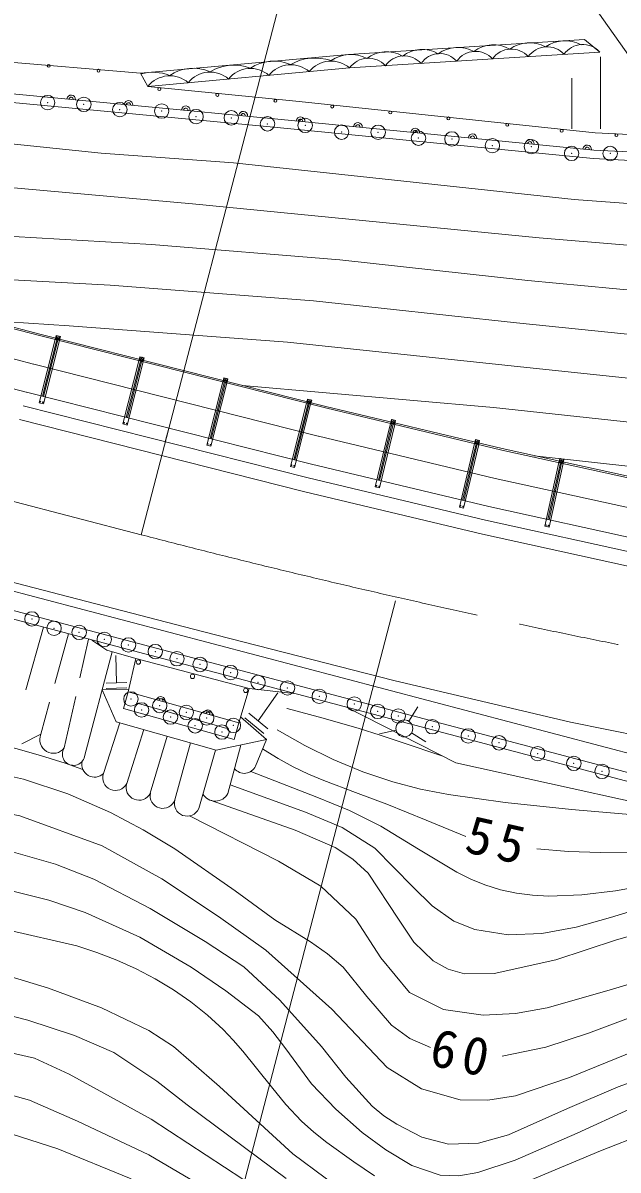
# Model space of a CAD drawing. Units: millimetres, scale not verified. Extents: x 40000 to 680000, y 20000 to 380000.
# Drawn here: x 312852 to 333516, y 259327 to 299141 of the extents above; entities that cross this region are included whole.
import ezdxf

# ---------------------------------------------------------------- set-up
doc = ezdxf.new("R2010")
doc.units = ezdxf.units.MM
doc.header["$LTSCALE"] = 1000
doc.header["$PDMODE"] = 32
doc.header["$PDSIZE"] = 500
doc.linetypes.add('CHAIN', pattern=[18.5, 12, -1.5, 3.5, -1.5])
for name, color, linetype, lineweight in [('M-BGD', 7, 'Continuous', 13), ('M-BMK', 2, 'CHAIN', 13), ('M-BMK-OTRS', 5, 'Continuous', 13), ('M-STR-HTXT', 7, 'Continuous', 13), ('M-STR-STRC', 7, 'Continuous', 13)]:
    doc.layers.add(name, color=color, linetype=linetype, lineweight=lineweight)
doc.styles.add('ＭＳ ゴシック', font='')
doc.styles.get('ＭＳ ゴシック').set_extended_font_data('MS Gothic')

msp = doc.modelspace()

# ---------------------------------------------------------------- linework, layer by layer
at = {"layer": 'M-BGD'}
for p, q in [((316957, 281377), (324511, 310411)), ((334271, 297472), (332218, 300384)), ((305911, 298333), (316938, 297395)), ((332348, 298568), (324160, 298047)), ((332882, 298131), (332348, 298568)), ((316938, 297395), (324160, 298047)), ((332882, 298131), (324196, 297578)), ((332906, 295469), (332906, 297969)), ((317194, 296939), (324196, 297578)), ((321707, 295806), (305366, 297359)), ((321679, 295507), (305381, 297056)), ((316938, 297395), (317194, 296939)), ((331906, 295469), (331906, 297219)), ((317194, 296939), (322441, 296409)), ((332720, 295328), (322441, 296409)), ((332653, 294431), (321679, 295507)), ((332676, 294730), (321707, 295806)), ((337383, 295091), (332720, 295328)), ((337352, 294492), (332676, 294730)), ((337335, 294192), (332653, 294431)), ((313488, 288326), (299012, 292112)), ((313220, 287301), (298743, 291087)), ((312965, 286328), (298489, 290114)), ((313488, 288326), (323366, 285828)), ((313972, 288152), (314008, 288293)), ((313997, 288151), (314032, 288286)), ((314153, 288256), (314008, 288293)), ((314064, 288220), (314078, 288273)), ((314068, 288218), (314082, 288272)), ((314082, 288272), (314078, 288273)), ((314094, 288126), (314129, 288262)), ((314117, 288115), (314153, 288256)), ((313417, 285956), (313972, 288152)), ((313531, 286185), (314025, 288139)), ((313562, 285919), (314117, 288115)), ((313570, 286175), (314064, 288129)), ((314094, 288126), (313997, 288151)), ((314068, 288234), (314072, 288233)), ((316880, 287417), (316916, 287557)), ((316906, 287415), (316940, 287551)), ((317061, 287520), (316916, 287557)), ((316973, 287484), (316986, 287537)), ((316976, 287498), (316981, 287497)), ((316977, 287483), (316990, 287536)), ((316990, 287536), (316986, 287537)), ((317003, 287391), (317037, 287526)), ((317026, 287380), (317061, 287520)), ((313228, 287298), (323106, 284800)), ((316325, 285221), (316880, 287417)), ((316440, 285450), (316934, 287403)), ((316470, 285184), (317026, 287380)), ((316478, 285440), (316973, 287393)), ((317003, 287391), (316906, 287415)), ((319234, 284485), (319789, 286681)), ((319348, 284714), (319842, 286667)), ((319789, 286681), (319824, 286822)), ((319814, 286680), (319849, 286815)), ((319911, 286655), (319814, 286680)), ((319970, 286785), (319824, 286822)), ((319881, 286749), (319894, 286802)), ((319885, 286747), (319899, 286800)), ((319885, 286763), (319889, 286762)), ((319899, 286800), (319894, 286802)), ((319911, 286655), (319946, 286791)), ((319934, 286644), (319970, 286785)), ((312981, 286324), (322873, 283823)), ((319379, 284448), (319934, 286644)), ((319387, 284704), (319881, 286658)), ((313562, 285919), (313417, 285956)), ((322142, 283750), (322697, 285945)), ((322257, 283978), (322751, 285932)), ((322287, 283713), (322843, 285909)), ((322295, 283969), (322789, 285922)), ((322697, 285945), (322733, 286086)), ((322723, 285944), (322757, 286080)), ((322820, 285920), (322723, 285944)), ((322878, 286049), (322733, 286086)), ((322789, 286013), (322803, 286066)), ((322793, 286027), (322797, 286026)), ((322794, 286012), (322807, 286065)), ((322807, 286065), (322803, 286066)), ((322820, 285920), (322854, 286055)), ((322843, 285909), (322878, 286049)), ((312862, 285854), (322757, 283352)), ((323365, 285828), (329487, 284367)), ((316470, 285184), (316325, 285221)), ((317794, 284607), (317913, 285077)), ((325088, 283037), (325614, 285240)), ((325199, 283267), (325667, 285227)), ((325234, 283002), (325760, 285205)), ((325238, 283258), (325706, 285218)), ((325614, 285240), (325647, 285381)), ((325639, 285239), (325672, 285375)), ((325737, 285216), (325639, 285239)), ((325672, 285375), (325647, 285381)), ((325793, 285346), (325672, 285375)), ((325705, 285309), (325718, 285362)), ((325708, 285323), (325713, 285322)), ((325709, 285308), (325722, 285361)), ((325722, 285361), (325718, 285362)), ((325737, 285216), (325769, 285352)), ((325760, 285205), (325793, 285346)), ((323119, 284797), (329250, 283334)), ((328532, 284543), (328565, 284684)), ((328557, 284542), (328590, 284679)), ((328711, 284650), (328565, 284684)), ((319379, 284448), (319234, 284485)), ((328006, 282340), (328532, 284543)), ((328117, 282571), (328585, 284531)), ((328152, 282305), (328678, 284509)), ((328156, 282561), (328624, 284521)), ((328655, 284519), (328557, 284542)), ((328623, 284612), (328636, 284665)), ((328626, 284626), (328631, 284625)), ((328627, 284611), (328640, 284664)), ((328640, 284664), (328636, 284665)), ((328655, 284519), (328687, 284655)), ((328678, 284509), (328711, 284650)), ((329487, 284367), (336100, 282917)), ((330974, 281671), (331459, 283883)), ((331459, 283883), (331490, 284025)), ((331485, 283883), (331515, 284019)), ((331582, 283861), (331485, 283883)), ((331515, 284019), (331490, 284025)), ((331637, 283993), (331515, 284019)), ((331549, 283954), (331561, 284007)), ((331552, 283968), (331557, 283967)), ((331554, 283953), (331565, 284006)), ((331565, 284006), (331561, 284007)), ((331582, 283861), (331612, 283998)), ((331606, 283851), (331637, 283993)), ((322287, 283713), (322142, 283750)), ((322873, 283823), (329026, 282354)), ((331081, 281903), (331513, 283871)), ((331121, 281895), (331552, 283863)), ((331121, 281639), (331606, 283851)), ((322757, 283352), (328917, 281881)), ((329250, 283334), (335885, 281879)), ((325234, 283002), (325088, 283037)), ((328152, 282305), (328006, 282340)), ((329026, 282354), (335682, 280895)), ((328917, 281881), (335584, 280420)), ((331121, 281639), (330974, 281671)), ((309512, 280216), (334954, 273504)), ((309270, 279297), (334712, 272586)), ((312949, 275990), (313562, 278165)), ((313959, 276217), (314429, 277936)), ((314828, 276412), (315126, 277752)), ((315762, 277367), (315249, 277720)), ((314993, 273681), (315946, 277314)), ((316770, 277077), (315762, 277367)), ((316096, 276237), (316083, 277186)), ((316770, 277077), (316506, 275929)), ((320704, 276042), (316770, 277077)), ((315599, 275993), (316524, 276006)), ((316087, 274888), (315599, 275993)), ((316455, 276248), (315737, 276225)), ((316461, 276068), (315743, 276046)), ((316343, 275352), (316506, 275929)), ((320349, 274847), (316506, 275929)), ((320349, 274847), (320704, 276042)), ((322263, 275870), (320704, 276042)), ((313476, 274450), (313780, 275561)), ((314288, 273977), (314685, 275764)), ((319894, 274664), (316819, 275530)), ((321023, 274916), (321702, 275885)), ((320187, 274270), (316343, 275352)), ((321355, 274645), (320691, 275187)), ((322022, 275350), (322021, 275350)), ((324085, 275389), (327889, 273459)), ((326253, 274903), (326567, 275399)), ((315646, 273089), (316221, 274850)), ((319557, 273896), (316087, 274888)), ((320187, 274270), (320349, 274847)), ((320411, 275055), (321315, 274271)), ((321219, 274479), (320555, 275021)), ((313476, 274450), (312820, 274122)), ((316459, 272745), (317045, 274614)), ((317276, 272411), (317858, 274382)), ((321675, 274605), (321675, 274605)), ((325810, 274591), (325237, 274463)), ((326344, 274498), (326839, 274184)), ((318127, 272177), (318665, 274151)), ((321315, 274271), (319557, 273896)), ((319969, 272395), (320413, 274079)), ((320931, 273350), (321315, 274271)), ((318955, 271873), (319534, 273903)), ((327889, 273459), (335661, 271741))]:
    msp.add_line(p, q, dxfattribs=at)
for points in [[(366816, 293093), (366004, 292655), (365135, 292352), (363369, 292130), (362340, 291999), (359310, 291870), (355728, 292114), (353980, 292275), (349011, 292324), (340235, 292635), (336361, 292689), (331996, 293018), (320168, 294281), (315568, 294623), (310984, 295093), (305395, 295979), (301634, 296339)], [(370563, 291584), (367950, 290949), (365738, 290728), (363514, 290659), (353896, 290743), (348832, 290763), (344069, 290779), (339314, 290968), (336630, 291196), (330777, 291679), (318740, 292867), (310580, 293590), (305396, 294112), (300832, 294769), (295925, 295248)], [(373699, 290274), (371060, 290064), (367875, 289566), (363657, 289188), (361197, 288987), (357508, 289021), (353813, 289216), (348658, 289249), (339168, 289530), (336290, 289643), (330381, 290207), (323854, 290921), (317313, 291453), (310115, 291865), (305089, 292469), (301102, 293099), (293077, 293655)], [(376379, 289174), (375245, 289373), (374084, 289365), (370920, 288804), (367794, 288078), (363802, 287716), (356140, 287626), (348484, 287734), (342462, 287807), (336451, 288070), (329985, 288736), (322944, 289501), (315885, 290040), (309715, 290378), (301868, 291365)], [(380958, 287416), (377325, 287828), (375500, 287868), (373688, 287749), (367713, 286591), (363945, 286245), (356130, 286120), (348310, 286219), (342623, 286261), (336947, 286484), (329589, 287264), (322034, 288067), (314458, 288626), (311618, 288815)], [(383265, 286030), (378268, 286350), (375771, 286344), (373292, 286133), (367632, 285104), (364089, 284774), (361526, 284569), (357548, 284505), (353564, 284634), (348137, 284704), (344661, 284594), (341050, 284650), (337444, 284899), (329193, 285792), (320479, 286558)], [(383115, 284497), (377995, 284747), (375437, 284726), (372896, 284517), (367551, 283616), (364233, 283301), (355876, 283023), (347507, 283036), (342717, 283084), (337940, 283312), (330609, 284121)], [(327434, 273690), (325984, 274182), (325258, 274424), (324529, 274654), (323277, 275009), (322022, 275350)], [(309031, 274680), (309311, 274681), (309705, 274650), (310096, 274585), (310873, 274401), (312605, 273955), (313464, 273715), (314315, 273451), (314316, 273450), (314932, 273234)], [(321675, 274605), (322637, 274062), (323630, 273572), (324650, 273146), (325695, 272796), (326654, 272550), (327627, 272361), (329597, 272087), (331898, 271841), (334199, 271641), (336502, 271481), (338807, 271353)], [(321181, 273949), (321202, 273929), (321713, 273607), (322236, 273325), (322767, 273073), (323306, 272846), (324396, 272434), (325489, 272029), (326858, 271467), (328229, 270901)], [(290796, 267279), (293116, 268120), (298104, 270075), (301499, 271207), (304876, 272396), (306415, 272982), (307213, 273191), (308029, 273326), (309688, 273397), (311296, 273243), (312875, 272898), (314413, 272388), (315897, 271738), (317031, 271140), (318126, 270481), (320217, 269019), (321597, 268007), (322834, 267243), (323428, 266837), (323967, 266373), (324788, 265352), (325644, 264350), (326282, 263889), (327004, 263582)], [(338119, 269804), (336959, 269654), (335787, 269446), (333431, 269016), (332264, 268874), (331113, 268834), (330547, 268866), (329987, 268937), (329436, 269055), (328893, 269222), (328399, 269425), (327917, 269663), (326593, 270459), (325282, 271263), (324190, 271804), (323058, 272272), (320771, 273165)], [(335654, 268823), (333254, 268095), (332058, 267760), (330870, 267535), (329695, 267486), (328538, 267681), (327819, 267968), (327062, 268497), (326393, 269156), (325076, 270497), (323936, 271222), (322666, 271751), (320048, 272692)], [(291474, 266034), (302069, 270071), (304314, 271004), (306616, 271740), (308160, 271996), (309729, 272056), (311245, 271925), (312740, 271625), (315604, 270580), (317676, 269436), (319648, 268131), (321283, 266957), (323573, 264909), (325495, 262882), (326697, 262145), (328038, 261761), (328996, 261747), (329955, 261905), (331834, 262536), (334703, 263705)], [(335552, 267913), (333458, 267313), (331360, 266627), (329219, 266152), (328183, 266140), (327616, 266303), (327101, 266589), (326429, 267242), (325893, 268039), (324843, 269628), (324309, 270119), (323696, 270518), (322307, 271121), (319384, 272158)], [(335143, 266154), (333209, 265568), (331057, 264959), (329958, 264756), (328828, 264699), (327460, 264904), (326271, 265494), (325284, 266694), (324413, 268034), (323194, 269179), (321725, 270048), (318635, 271621)], [(292022, 265235), (295791, 266556), (299528, 267963), (301840, 268918), (304178, 269802), (305486, 270199), (306818, 270498), (308287, 270683), (309771, 270714), (311195, 270595), (312604, 270334), (313980, 269941), (315310, 269421), (317274, 268402), (319178, 267261), (320528, 266381), (321767, 265225), (323224, 263614), (324069, 262552), (324981, 261548), (325388, 261204), (325838, 260924)], [(330695, 270471), (331798, 270388), (332902, 270354), (334008, 270357), (335116, 270387), (337333, 270479), (339549, 270537), (340813, 270524), (342075, 270484)], [(292519, 264116), (297280, 265922), (303789, 268359), (305389, 268879), (307021, 269254), (308410, 269387), (309812, 269372), (311142, 269246), (312458, 269017), (313751, 268689), (315016, 268263), (316908, 267415), (318697, 266372), (319902, 265548), (321029, 264677), (321532, 264129), (321984, 263531), (322875, 262318), (323714, 261435), (324636, 260635), (325454, 260032)], [(314721, 267105), (312307, 267670), (309853, 268030), (307222, 268011), (305286, 267577), (303401, 266916), (301886, 266330), (299511, 265392), (295935, 264096), (293224, 263167), (290657, 262472), (288287, 262015), (286230, 261880), (284563, 261881), (282734, 262163), (281505, 262582), (280268, 263140)], [(314721, 267105), (315420, 266879), (316110, 266614), (316786, 266310), (317445, 265967), (318080, 265585), (318688, 265164), (319264, 264705), (319803, 264208), (320155, 263840), (320490, 263457), (321481, 262211), (321985, 261599), (322527, 261022), (322951, 260638), (323400, 260279), (324340, 259612), (325065, 259128)], [(324470, 258224), (322222, 259890), (319677, 262230), (318694, 263083), (318084, 263620), (317225, 264175), (315582, 264952), (313744, 265640), (312406, 266044)], [(384545, 257744), (383016, 258615), (379933, 260302), (378032, 260932), (376046, 261312), (371970, 261683), (366380, 262115), (357690, 262640), (353367, 263075), (349110, 263827), (345841, 264688), (342419, 265609), (340690, 265887), (338955, 265922), (337338, 265690), (335423, 265181), (332492, 264079), (331014, 263590), (329497, 263282)], [(321992, 259035), (318550, 261591), (317500, 262408), (316004, 263410), (314647, 264001), (313026, 264531), (311610, 264892), (309955, 265053), (308893, 265113), (307625, 265053), (306119, 264851), (304485, 264417), (302572, 263837), (300633, 262744), (298623, 261483), (296976, 260838), (294414, 260044), (291628, 259359), (289251, 258851)], [(321762, 258180), (317309, 261092), (315658, 262000), (314457, 262658), (313251, 263207), (311666, 263570), (310417, 263760), (308955, 263935), (307777, 263874), (306243, 263597), (304114, 262962), (302152, 262275), (300523, 261033), (298878, 260147), (297141, 259531), (294470, 258742)], [(325838, 260924), (326698, 260473), (327624, 260224), (328673, 260255), (329714, 260544), (331763, 261468), (333519, 262210), (335276, 262853), (337736, 263595), (339228, 263781), (340834, 263703), (342429, 263414), (345604, 262618), (347615, 262196), (352285, 261163), (355127, 260701), (357992, 260389), (363751, 260019), (366258, 259886), (372231, 259510)], [(325454, 260032), (326355, 259481), (327335, 259152), (327986, 259130), (328644, 259237), (329942, 259674), (332098, 260611), (333917, 261444), (335786, 262179), (336896, 262502), (338031, 262721), (339346, 262817), (340899, 262707), (342438, 262411), (345485, 261586), (347313, 261117), (352221, 259978), (355036, 259518), (357873, 259199), (363577, 258849), (366197, 258750), (372376, 258450)], [(297306, 258130), (299702, 259477), (301728, 260699), (303277, 261381), (305268, 262029), (306964, 262387), (308845, 262719), (309573, 262680), (311372, 262227), (313080, 261751), (314751, 261025), (317227, 259858), (321531, 257324)], [(280443, 254761), (282525, 254362), (284735, 254207), (287187, 254380), (290496, 254911), (292927, 255332), (294734, 255867), (295547, 256252), (297625, 257213), (299928, 258269), (301265, 258980), (303361, 260005), (305413, 260780), (307294, 261315), (308757, 261508), (309628, 261433), (310833, 261125), (312153, 260681), (314061, 260059), (316553, 259044), (321301, 256469), (324365, 254996), (325436, 254542)], [(329760, 258677), (332904, 259991), (334450, 260596), (336036, 261064), (338316, 261448), (339479, 261560), (340976, 261381), (345367, 260553), (352156, 258793)]]:
    msp.add_lwpolyline(points, dxfattribs=at)
for centre, radius in [((313747, 297651), 50), ((315476, 297483), 50), ((317588, 296846), 50), ((319603, 296641), 50), ((321618, 296437), 50), ((323594, 296236), 50), ((325609, 296032), 50), ((327624, 295827), 50), ((329669, 295604), 50), ((331558, 295397), 50), ((333460, 295244), 50), ((314057, 288182), 38.1), ((314057, 288182), 33.9), ((316965, 287447), 38.1), ((316965, 287447), 33.9), ((319874, 286711), 38.1), ((319874, 286711), 33.9), ((313458, 285997), 10.7), ((313545, 285975), 10.7), ((322782, 285976), 38.1), ((322782, 285976), 33.9), ((316366, 285262), 10.7), ((316454, 285240), 10.7), ((325698, 285271), 38.1), ((325698, 285271), 33.9), ((319275, 284526), 10.7), ((319362, 284504), 10.7), ((328616, 284575), 38.1), ((328616, 284575), 33.9), ((331543, 283916), 38.1), ((331543, 283916), 33.9), ((322183, 283791), 10.7), ((322271, 283769), 10.7), ((325129, 283078), 10.7), ((325216, 283058), 10.7), ((328047, 282382), 10.7), ((328134, 282361), 10.7), ((331014, 281713), 10.7), ((331102, 281694), 10.7), ((316861, 276959), 75), ((318740, 276461), 75), ((320586, 275976), 75), ((326096, 274655), 293)]:
    msp.add_circle(centre, radius, dxfattribs=at)
for centre, radius, start, end in [((326708, 297133), 1093, 58.973, 128.32), ((327956, 297101), 1186, 62.0408, 125.2522), ((329190, 297288), 1096, 59.0841, 128.209), ((329811, 297441), 794, 42.1255, 145.1675), ((330434, 297317), 1137, 60.5067, 126.7863), ((331052, 297520), 794, 42.1255, 145.1675), ((331679, 297332), 1192, 62.2078, 125.0853), ((332293, 297599), 794, 42.1255, 145.1675), ((321573, 296272), 1543, 68.1101, 122.3122), ((322993, 296193), 1731, 71.2465, 119.1758), ((323557, 296843), 974, 48.9998, 141.4225), ((324235, 296851), 1197, 62.357, 124.9361), ((324848, 297124), 794, 42.1255, 145.1675), ((325469, 297039), 1106, 59.4287, 127.8643), ((326089, 297203), 794, 42.1255, 145.1675), ((327329, 297282), 794, 42.1255, 145.1675), ((328570, 297362), 794, 42.1255, 145.1675), ((317376, 295846), 1582, 68.8199, 105.5361), ((318766, 296092), 1477, 66.7838, 123.6385), ((319355, 296460), 974, 48.9998, 141.4225), ((320183, 296034), 1643, 69.8805, 120.5418), ((320756, 296587), 974, 48.9998, 141.4225), ((322156, 296715), 974, 48.9998, 141.4225), ((317955, 296332), 974, 48.9998, 141.4225), ((314528, 296488), 150, 354.5725, 174.5725), ((314528, 296488), 75, 354.5725, 174.5725), ((316519, 296299), 150, 354.5725, 174.5725), ((316519, 296299), 75, 354.5725, 174.5725), ((318510, 296110), 150, 354.5725, 174.5725), ((318510, 296110), 75, 354.5725, 174.5725), ((320501, 295921), 150, 354.5725, 174.5725), ((320501, 295921), 75, 354.5725, 174.5725), ((322492, 295729), 150, 354.396, 174.396), ((322492, 295729), 75, 354.396, 174.396), ((324483, 295534), 150, 354.396, 174.396), ((324483, 295534), 75, 354.396, 174.396), ((326473, 295338), 150, 354.396, 174.396), ((326473, 295338), 75, 354.396, 174.396), ((328463, 295143), 150, 354.396, 174.396), ((328463, 295143), 75, 354.396, 174.396), ((330454, 294948), 150, 354.396, 174.396), ((330454, 294948), 75, 354.396, 174.396), ((332444, 294753), 150, 354.396, 174.396), ((332444, 294753), 75, 354.396, 174.396), ((317638, 275611), 150, 344.2762, 164.2762), ((317638, 275611), 75, 344.2762, 164.2762), ((319273, 275150), 150, 344.2762, 164.2762), ((319273, 275150), 75, 344.2762, 164.2762), ((313912, 274266), 474, 157.0674, 322.4558), ((314612, 273762), 389, 146.434, 348.0574), ((315339, 273406), 442, 166.8176, 314.1156), ((320539, 273526), 430, 217.5408, 335.757), ((316064, 272943), 442, 160.7942, 333.4114), ((316879, 272605), 442, 161.4344, 334.0516), ((317709, 272322), 442, 168.3396, 340.9568), ((319533, 272626), 494, 209.1743, 332.0238), ((318551, 272052), 442, 163.507, 336.1243)]:
    msp.add_arc(centre, radius, start, end, dxfattribs=at)
for p in [(313712, 296377), (314966, 296313), (316217, 296132), (317670, 296083), (318866, 295890), (320087, 295847), (321344, 295639), (322653, 295586), (323917, 295351), (325186, 295347), (326587, 295142), (327746, 295114), (329153, 294882), (330508, 294847), (331902, 294612), (333243, 294610), (313163, 278457), (313934, 278131), (314804, 277987), (315677, 277744), (316517, 277553), (317447, 277323), (318201, 277073), (319003, 276874), (320064, 276593), (321018, 276249), (316603, 275679), (322038, 276059), (323141, 275768), (316971, 275297), (317604, 275449), (324357, 275502), (317977, 275048), (318526, 275211), (319236, 275017), (325173, 275246), (325887, 275087), (318832, 274745), (319760, 274528), (320162, 274760), (327067, 274713), (328315, 274395), (329386, 274156), (330727, 273779), (331980, 273442), (332960, 273163)]:
    msp.add_point(p, dxfattribs=at)
at = {"layer": 'M-BMK'}
msp.add_line((204927, 310524), (316957, 281377), dxfattribs=at)
msp.add_arc((392492, 571712), 300000, 255.41679, 265.98947, dxfattribs=at)
at = {"layer": 'M-BMK-OTRS'}
for p, q in [((313475, 288278), (298999, 292064)), ((313475, 288278), (323354, 285779)), ((323354, 285779), (329475, 284318)), ((329475, 284318), (336090, 282868)), ((309347, 279587), (334788, 272876))]:
    msp.add_line(p, q, dxfattribs=at)
at = {"layer": 'M-STR-HTXT'}
msp.add_line((325784, 279081), (314475, 235615), dxfattribs=at)
at = {"layer": 'M-STR-STRC'}
for p, q in [((312728, 285372), (322638, 282866)), ((322638, 282866), (328806, 281394)), ((328806, 281394), (335483, 279930)), ((311273, 280048), (319086, 278016)), ((319086, 278016), (325728, 276314)), ((325728, 276314), (331864, 274877)), ((331864, 274877), (339613, 273293))]:
    msp.add_line(p, q, dxfattribs=at)

# ---------------------------------------------------------------- texts
at = {"layer": 'M-BGD', "char_height": 1320, "attachment_point": 5, "style": 'ＭＳ ゴシック'}
for s, insert, rotation in [('\\T1.24;55', (329371, 270766), 347.284), ('\\T1.24;60', (328131, 263384), 347.917)]:
    msp.add_mtext(s, dxfattribs=dict(at, insert=insert, rotation=rotation))

doc.saveas('drawing.dxf')
